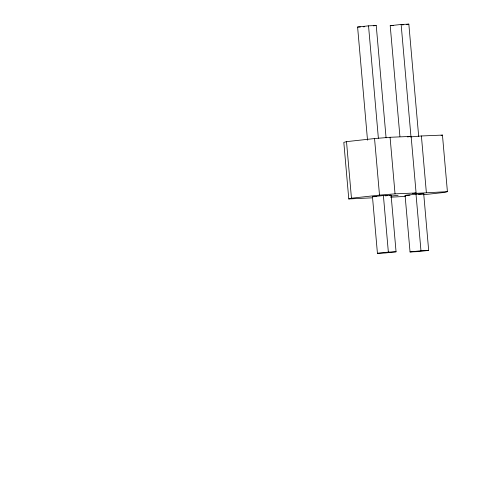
<?xml version="1.0" encoding="UTF-8"?>
<svg xmlns="http://www.w3.org/2000/svg" width="483" height="483" viewBox="0 0 483 483"><rect width="100%" height="100%" fill="white"/><g stroke="black" fill="none" stroke-linecap="round" stroke-linejoin="round"><path stroke-width="0.72" d="M410.556 136.906L421.399 135.971L442.452 135.089L447.409 191.654L412.343 193.556L416.086 192.965L411.13 136.399L390.077 137.281L374.548 138.555L346.504 141.646L343.818 142.382L348.774 198.948L371.886 197.849M441.112 135.451L442.452 135.089M348.774 198.948L351.461 198.211L379.505 195.12L395.034 193.852L416.086 192.965M447.409 191.654L444.722 192.391L423.319 194.746M407.483 136.906L411.13 136.399M367.515 140.179L357.601 27.042L368.529 25.84L376.233 25.514L386.08 137.903M373.317 25.84L376.233 25.514M399.924 136.568L390.21 25.677L401.138 24.47L408.841 24.15L418.689 136.538M402.285 24.875L403.74 24.711M406.656 24.392L408.841 24.15M372.471 196.75L383.399 195.543L391.103 195.223L396.06 251.788L385.132 252.995L377.428 253.315L372.471 196.75L376.674 196.569M385.277 195.863L387.463 195.621M389.648 195.38L391.103 195.223M390.892 196.098L398.095 195.301M418.61 194.414L423.712 193.852L428.669 250.423L417.741 251.625L410.037 251.951L405.08 195.38L416.008 194.178L423.983 193.846M377.428 253.315L388.356 252.114L396.06 251.788M410.037 251.951L420.965 250.743L428.669 250.423M405.587 196.388L390.626 197.197M357.601 27.042L360.403 26.927M363.204 26.806L364.605 26.752M390.21 25.677L393.711 25.533M405.08 195.38L409.982 195.174M421.399 135.971L426.356 192.536M401.138 24.47L410.985 136.858M416.008 194.178L420.965 250.743M390.077 137.281L395.034 193.852M368.529 25.84L378.376 138.229M383.399 195.543L388.356 252.114M374.548 138.555L379.505 195.12M346.504 141.646L351.461 198.211"/></g></svg>
